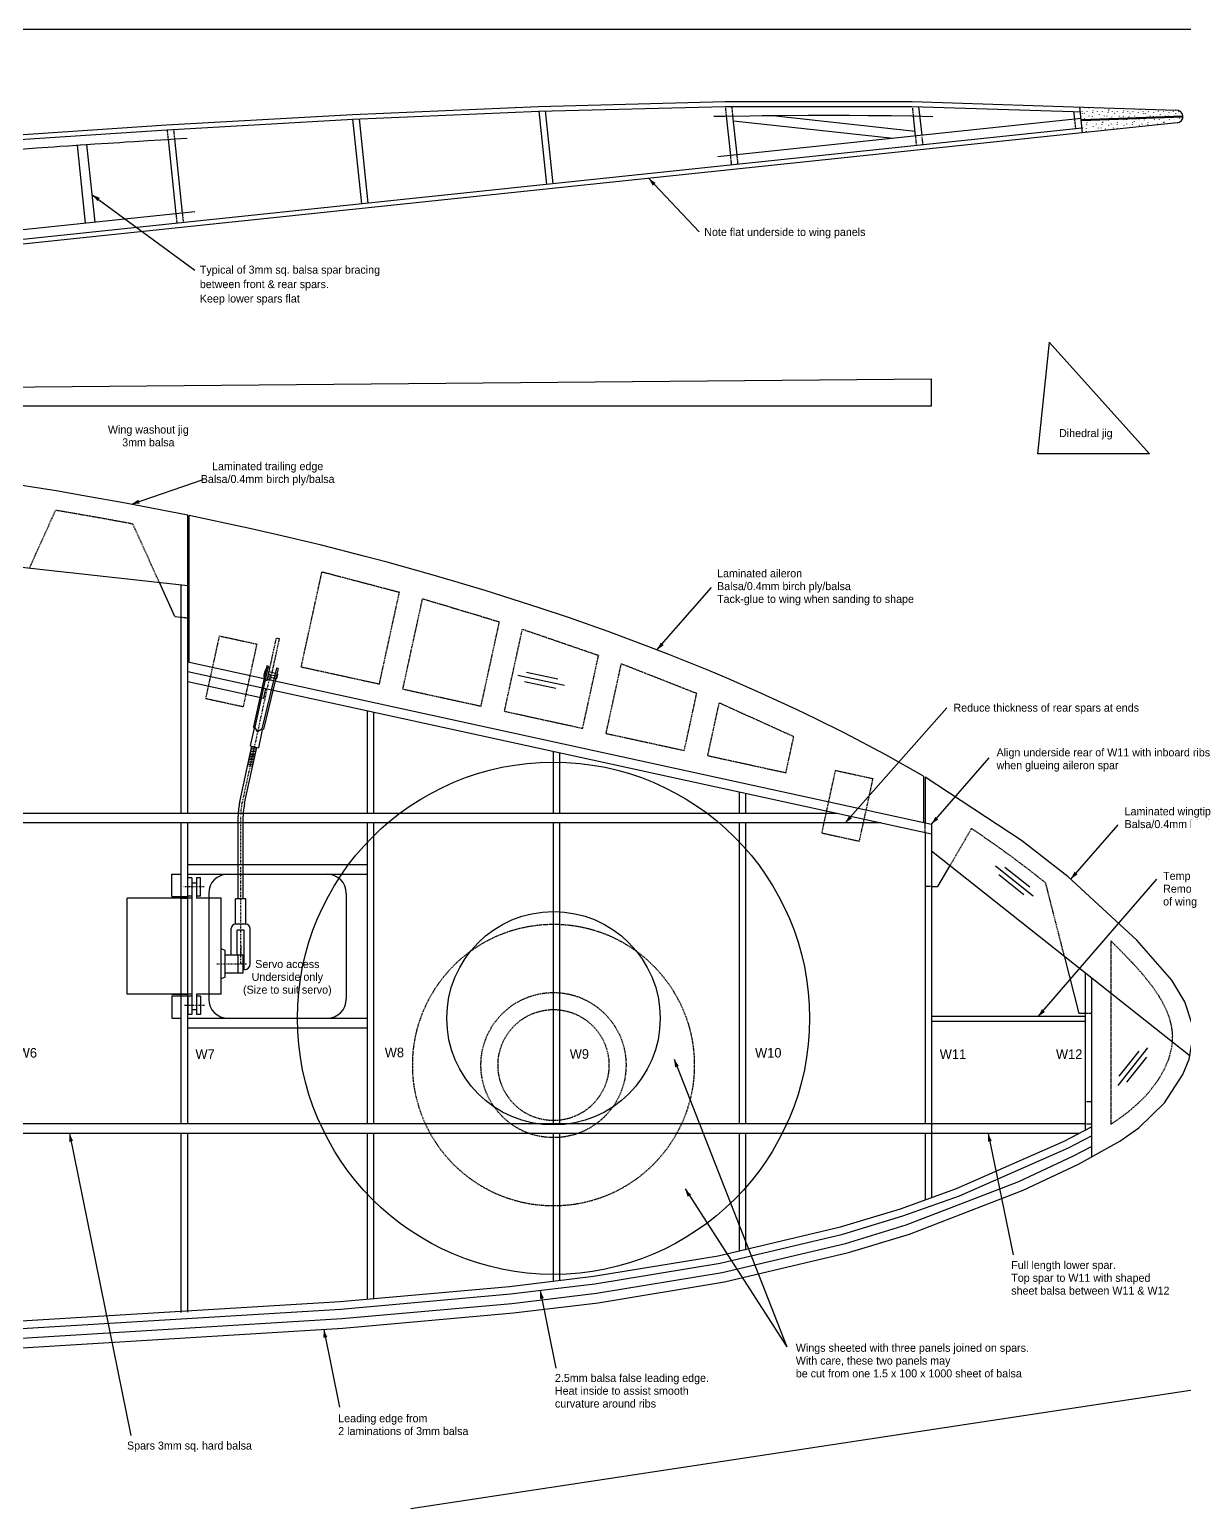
# Model space of a CAD drawing. Extents: x -1638 to 412, y -412 to 1290.
# Drawn here: x -1207.1 to -846.3, y -52.7 to 409.2 of the extents above; entities that cross this region are included whole.
import ezdxf
from ezdxf.enums import TextEntityAlignment as Align

# ---------------------------------------------------------------- set-up
doc = ezdxf.new("R2010")
doc.units = 0
doc.linetypes.add('DASHDOT', pattern=[1, 0.5, -0.25, 0, -0.25])
doc.linetypes.add('HIDDEN', pattern=[0.375, 0.25, -0.125])
for name, color, linetype in [('1', 7, 'CONTINUOUS'), ('22', 7, 'CONTINUOUS'), ('3', 7, 'CONTINUOUS'), ('4', 7, 'CONTINUOUS'), ('6', 7, 'CONTINUOUS'), ('7', 7, 'CONTINUOUS'), ('8', 7, 'CONTINUOUS')]:
    doc.layers.add(name, color=color, linetype=linetype)
doc.styles.add('txt', font='TXT', dxfattribs={"height": 0.2})

# ---------------------------------------------------------------- blocks, each defined once
blk = doc.blocks.new('*D131')
at = {"layer": '7', "color": 215, "linetype": 'CONTINUOUS'}
blk.add_line((0, 0), (32.0216, -23.6067), dxfattribs=at)
blk.add_solid([(1.6414, -1.9866), (0, 0), (2.3832, -0.9804)], dxfattribs=at)
blk = doc.blocks.new('*D132')
at = {"layer": '7', "color": 215, "linetype": 'CONTINUOUS'}
blk.add_line((0, 0), (15.7736, -16.6287), dxfattribs=at)
blk.add_solid([(1.2671, -2.2439), (0, 0), (2.174, -1.3837)], dxfattribs=at)
blk = doc.blocks.new('*D133')
at = {"layer": '7', "color": 215, "linetype": 'CONTINUOUS'}
blk.add_line((0, 0), (19.1344, -94.358), dxfattribs=at)
blk.add_solid([(-0.1157, -2.5743), (0, 0), (1.1094, -2.3259)], dxfattribs=at)
blk = doc.blocks.new('*D134')
at = {"layer": '7', "color": 215, "linetype": 'CONTINUOUS'}
blk.add_line((0, 0), (4.898, -24.2308), dxfattribs=at)
blk.add_solid([(-0.1173, -2.5743), (0, 0), (1.1079, -2.3266)], dxfattribs=at)
blk = doc.blocks.new('*D135')
at = {"layer": '7', "color": 215, "linetype": 'CONTINUOUS'}
blk.add_line((0, 0), (7.8516, -37.8975), dxfattribs=at)
blk.add_solid([(-0.1048, -2.5748), (0, 0), (1.1192, -2.3212)], dxfattribs=at)
blk = doc.blocks.new('*D136')
at = {"layer": '7', "color": 215, "linetype": 'CONTINUOUS'}
blk.add_line((0, 0), (4.898, -24.2308), dxfattribs=at)
blk.add_solid([(-0.1173, -2.5743), (0, 0), (1.1079, -2.3266)], dxfattribs=at)
blk = doc.blocks.new('*D138')
at = {"layer": '7', "color": 215, "linetype": 'CONTINUOUS'}
blk.add_line((0, 0), (31.722, 35.9034), dxfattribs=at)
blk.add_solid([(2.1237, 1.4597), (0, 0), (1.1869, 2.2873)], dxfattribs=at)
blk = doc.blocks.new('*D139')
at = {"layer": '7', "color": 215, "linetype": 'CONTINUOUS'}
blk.add_line((0, 0), (17.045, 19.446), dxfattribs=at)
blk.add_solid([(2.1179, 1.468), (0, 0), (1.1779, 2.292)], dxfattribs=at)
blk = doc.blocks.new('*D146')
at = {"layer": '7', "color": 215, "linetype": 'CONTINUOUS'}
blk.add_line((0, 0), (22.3862, 7.7599), dxfattribs=at)
blk.add_solid([(2.5668, 0.2283), (0, 0), (2.1574, 1.4093)], dxfattribs=at)
blk = doc.blocks.new('*D147')
at = {"layer": '7', "color": 215, "linetype": 'CONTINUOUS'}
blk.add_line((0, 0), (14.7656, 16.9248), dxfattribs=at)
blk.add_solid([(2.1145, 1.473), (0, 0), (1.1725, 2.2947)], dxfattribs=at)
blk = doc.blocks.new('*D149')
at = {"layer": '7', "color": 215, "linetype": 'CONTINUOUS'}
blk.add_line((0, 0), (31.8068, -49.2854), dxfattribs=at)
blk.add_solid([(0.8305, -2.4395), (0, 0), (1.8807, -1.7616)], dxfattribs=at)
blk = doc.blocks.new('*D150')
at = {"layer": '7', "color": 215, "linetype": 'CONTINUOUS'}
blk.add_line((0, 0), (35.237, -89.8367), dxfattribs=at)
blk.add_solid([(0.331, -2.5556), (0, 0), (1.4947, -2.0992)], dxfattribs=at)
blk = doc.blocks.new('*D152')
at = {"layer": '7', "color": 215, "linetype": 'CONTINUOUS'}
blk.add_line((0, 0), (18.0118, 20.7409), dxfattribs=at)
blk.add_solid([(2.1111, 1.4778), (0, 0), (1.1673, 2.2974)], dxfattribs=at)
blk = doc.blocks.new('*O153')
at = {"layer": '22', "color": 195, "linetype": 'DASHDOT'}
for p, q in [((5.3824, 18.4988), (-1.1608, 18.4988)), ((9.3346, -5.4991), (18.6818, -5.4991)), ((5.4534, -18.4988), (-1.1608, -18.4988))]:
    blk.add_line(p, q, dxfattribs=at)
at = {"layer": '22', "color": 195, "linetype": 'CONTINUOUS'}
for p, q in [((0.221, 15.649), (0.221, 21.3487)), ((1.5216, 21.3487), (0.221, 21.3487)), ((1.5216, 21.3487), (1.5216, -21.3487)), ((1.5216, 19.7485), (2.9186, 19.7485)), ((2.9186, 21.3487), (2.9186, 15.0013)), ((4.219, 21.3487), (2.9186, 21.3487)), ((4.219, 15.649), (4.219, 21.3487)), ((-18.6816, -14.9987), (-18.6816, 15.0013)), ((1.5216, 15.0013), (-18.6816, 15.0013)), ((1.5216, 15.649), (0.221, 15.649)), ((4.219, 15.649), (2.9186, 15.649)), ((10.7164, 15.0013), (2.9186, 15.0013)), ((10.7164, -14.9987), (10.7164, 15.0013)), ((11.9152, -1.3005), (10.7164, -0.8001)), ((11.9152, -9.6977), (11.9152, -1.3005)), ((11.9152, -2.7), (17.5236, -2.7)), ((16.025, -8.2982), (16.025, -2.7)), ((17.5236, -8.2982), (17.5236, -2.7)), ((11.9152, -8.2982), (17.5236, -8.2982)), ((11.9152, -9.6977), (10.7164, -10.1981)), ((1.5216, -14.9987), (-18.6816, -14.9987)), ((0.221, -15.6489), (0.221, -21.3487)), ((1.5216, -15.6489), (0.221, -15.6489)), ((2.9186, -14.9987), (2.9186, -21.3487)), ((10.7164, -14.9987), (2.9186, -14.9987)), ((4.219, -15.6489), (2.9186, -15.6489)), ((4.219, -15.6489), (4.219, -21.3487)), ((1.5216, -21.3487), (0.221, -21.3487)), ((1.5216, -19.7485), (2.9186, -19.7485)), ((4.219, -21.3487), (2.9186, -21.3487))]:
    blk.add_line(p, q, dxfattribs=at)
blk = doc.blocks.new('*D156')
at = {"layer": '7', "color": 215, "linetype": 'CONTINUOUS'}
blk.add_line((0, 0), (37.0814, 42.8998), dxfattribs=at)
blk.add_solid([(2.1077, 1.4827), (0, 0), (1.162, 2.3001)], dxfattribs=at)
blk = doc.blocks.new('*O178')
at = {"layer": '8', "color": 250, "linetype": 'CONTINUOUS', "style": 'txt'}
for s, p in [('Typical of 3mm sq. balsa spar bracing', (1.25, 1.25)), ('between front & rear spars.', (1.25, -3.2501)), ('Keep lower spars flat', (1.25, -7.7501))]:
    blk.add_text(s, height=2.5, dxfattribs=at).set_placement(p, align=Align.TOP_LEFT)

msp = doc.modelspace()

# ---------------------------------------------------------------- linework, layer by layer
at = {"layer": '22', "color": 195, "linetype": 'CONTINUOUS'}
for p, q in [((-1132.9862, 210.4216), (-1137.1434, 191.3703)), ((-1132.4972, 210.3149), (-1136.6546, 191.2636)), ((-1129.92, 209.7706), (-1134.5012, 190.8145)), ((-1129.4338, 209.6515), (-1134.0144, 190.6978)), ((-1132.4972, 210.3149), (-1132.9862, 210.4216)), ((-1132.115, 209.7193), (-1132.9674, 205.8132)), ((-1132.115, 209.7193), (-1132.604, 209.826)), ((-1130.2078, 208.0708), (-1132.3718, 208.543)), ((-1129.6146, 207.9413), (-1129.9536, 206.3879)), ((-1129.6146, 207.9413), (-1129.9298, 208.0101)), ((-1129.4338, 209.6515), (-1129.92, 209.7706)), ((-1132.9674, 205.8132), (-1133.4562, 205.9199)), ((-1130.579, 206.5243), (-1132.7108, 206.9895)), ((-1129.9536, 206.3879), (-1130.316, 206.467)), ((-1136.9144, 191.0136), (-1138.1296, 185.4448)), ((-1136.9144, 191.0136), (-1137.1434, 191.3703)), ((-1135.8146, 189.9546), (-1136.6546, 191.2636)), ((-1135.8146, 189.9546), (-1134.5054, 190.7946)), ((-1134.3734, 190.459), (-1135.5886, 184.8903)), ((-1134.3734, 190.459), (-1134.0166, 190.688)), ((-1138.1296, 185.4448), (-1135.5886, 184.8903))]:
    msp.add_line(p, q, dxfattribs=at)
at = {"layer": '22', "color": 195, "linetype": 'DASHDOT'}
for p, q in [((-1129.6254, 207.13), (-1133.7622, 208.0327)), ((-1131.9556, 207.6385), (-1140.7096, 167.5231))]:
    msp.add_line(p, q, dxfattribs=at)
at = {"layer": '22', "color": 195, "linetype": 'CONTINUOUS'}
msp.add_lwpolyline([(-1133.2114, 209.3892), (-1133.424807, 208.99872), (-1133.515751, 208.799841), (-1133.632319, 208.497015), (-1133.724906, 208.18882), (-1133.76215, 208.032725), (-1133.793338, 207.875307), (-1133.837593, 207.556559), (-1133.857798, 207.232695), (-1133.857974, 207.014003), (-1133.8266, 206.5701)], dxfattribs=at)
at = {"layer": '3', "color": 5, "linetype": 'CONTINUOUS'}
for p, q in [((-1045.4828, 360.8344), (-1047.8862, 383.7015)), ((-1043.4938, 361.0434), (-1045.8826, 383.7718)), ((-928.2432, 376.1734), (-929.1862, 385.1468)), ((-880.506, 381.1908), (-880.7564, 383.572)), ((-878.0466, 376.9244), (-878.8962, 385.0082)), ((-848.5008, 380.0298), (-1382.6102, 323.8925)), ((-1103.265, 354.7612), (-1106.0394, 381.1583)), ((-1101.276, 354.9703), (-1104.039, 381.2594)), ((-878.517, 381.3998), (-991.9924, 369.473)), ((-988.0142, 369.8912), (-989.307, 382.1902)), ((-986.0252, 370.1002), (-987.299, 382.22)), ((-987.1386, 380.6934), (-937.26, 375.2257)), ((-974.8792, 382.3675), (-930.3926, 377.4909)), ((-930.2322, 375.9643), (-930.8856, 382.1815)), ((-878.4892, 381.136), (-846.7286, 382.291)), ((-878.4474, 380.7372), (-846.714, 381.8912)), ((-878.2034, 378.4162), (-1382.6104, 325.4008)), ((-1163.8024, 374.9054), (-1161.3604, 351.6716)), ((-1161.8042, 375.0281), (-1159.3714, 351.8807)), ((-1189.5726, 348.7064), (-1192.1354, 373.0868)), ((-1186.589, 349.02), (-1189.1398, 373.2859)), ((-1155.3934, 352.2988), (-1220.7686, 345.4276)), ((-1382.6104, 260.6626), (-1157.6688, 235.5029)), ((-1157.6688, 164.3869), (-1157.6688, 257.4992)), ((-1157.1688, 211.6303), (-1157.1688, 257.3973)), ((-1161.6688, 225.888), (-1166.4974, 236.4904)), ((-1159.6688, 164.3869), (-1159.6688, 235.7266)), ((-1161.6688, 225.888), (-1159.6688, 225.6643)), ((-1157.6688, 211.7395), (-925.2674, 161.015)), ((-1157.6688, 208.6689), (-925.2674, 157.9444)), ((-1157.6688, 205.5983), (-1133.8836, 200.4069)), ((-1133.8836, 200.4069), (-1133.2438, 203.3379)), ((-1101.5686, 196.4243), (-1101.5686, 164.3869)), ((-1099.5686, 195.9878), (-1099.5686, 164.3869)), ((-1043.4682, 183.7432), (-1043.4682, 164.3869)), ((-1041.4682, 183.3067), (-1041.4682, 164.3869)), ((-927.7674, 176.0044), (-927.7674, 161.5607)), ((-927.2674, 175.7112), (-927.2674, 161.4515)), ((-985.3678, 171.062), (-985.3678, 164.3869)), ((-983.3678, 170.6255), (-983.3678, 164.3869)), ((-954.7846, 164.3869), (-1470.3562, 164.3869)), ((-941.0398, 161.3869), (-1470.3562, 161.3869)), ((-1159.6688, 67.3869), (-1159.6688, 161.3869)), ((-1157.6688, 67.3869), (-1157.6688, 161.3869)), ((-1101.5686, 161.3869), (-1101.5686, 67.3869)), ((-1099.5686, 161.3869), (-1099.5686, 67.3869)), ((-1043.4682, 161.3869), (-1043.4682, 67.3869)), ((-1041.4682, 161.3869), (-1041.4682, 67.3869)), ((-985.3678, 161.3869), (-985.3678, 67.3869)), ((-983.3678, 161.3869), (-983.3678, 67.3869)), ((-927.2674, 158.3809), (-927.2674, 67.3869)), ((-925.2674, 161.015), (-925.2674, 44.2686)), ((-925.2674, 152.7054), (-844.4598, 88.6517)), ((-1157.6688, 148.3869), (-1101.5686, 148.3869)), ((-923.2674, 141.5107), (-919.4612, 148.1031)), ((-1162.6688, 138.3869), (-1162.6688, 145.3869)), ((-1162.6688, 145.3869), (-1159.6688, 145.3869)), ((-1157.6688, 145.3869), (-1101.5686, 145.3869)), ((-1151.1186, 139.3869), (-1151.1186, 106.3869)), ((-1108.1186, 139.3869), (-1108.1186, 106.3869)), ((-925.2674, 141.5107), (-923.2674, 141.5107)), ((-1162.6688, 138.3869), (-1157.6688, 138.3869)), ((-883.8746, 119.8947), (-879.2674, 101.8996)), ((-877.2674, 114.6573), (-877.2674, 65.3362)), ((-875.2674, 113.0719), (-875.2674, 56.9143)), ((-1162.6688, 107.8886), (-1159.6688, 107.8886)), ((-1162.6688, 107.3869), (-1162.6688, 100.3869)), ((-1162.6688, 107.3869), (-1157.6688, 107.3869)), ((-877.2674, 101.8996), (-879.2674, 101.8996)), ((-1162.6688, 100.3869), (-1159.6688, 100.3869)), ((-1157.6688, 100.3869), (-1101.5686, 100.3869)), ((-1157.6688, 97.3869), (-1101.5686, 97.3869)), ((-877.2674, 100.8869), (-925.2674, 100.8869)), ((-877.2674, 99.3869), (-925.2674, 99.3869)), ((-877.2674, 67.3869), (-1470.3562, 67.3869)), ((-879.0442, 64.3869), (-1470.3562, 64.3869)), ((-1159.6688, 8.5055), (-1159.6688, 64.3869)), ((-1157.6688, 8.6313), (-1157.6688, 64.3869)), ((-1101.5686, 64.3869), (-1101.5686, 12.6136)), ((-1099.5686, 64.3869), (-1099.5686, 12.7721)), ((-1043.4682, 64.3869), (-1043.4682, 18.2113)), ((-1041.4682, 64.3869), (-1041.4682, 18.4551)), ((-985.3678, 64.3869), (-985.3678, 27.5295)), ((-983.3678, 64.3869), (-983.3678, 27.9501)), ((-927.2674, 64.3869), (-927.2674, 43.554))]:
    msp.add_line(p, q, dxfattribs=at)
at = {"layer": '3', "color": 202, "linetype": 'HIDDEN'}
for p, q in [((-989.307, 382.1902), (-989.6218, 385.1856)), ((-987.2992, 382.22), (-987.614, 385.2156)), ((-930.8856, 382.1815), (-931.2016, 385.1887)), ((-880.1924, 378.2072), (-880.5062, 381.1907)), ((-1164.1162, 377.8918), (-1163.8024, 374.9054)), ((-1162.1182, 378.0146), (-1161.8044, 375.0281)), ((-929.9186, 372.9807), (-930.2322, 375.9643)), ((-927.9296, 373.1898), (-928.1908, 375.676)), ((-987.7006, 366.9076), (-988.0142, 369.8912)), ((-985.7116, 367.1166), (-986.0252, 370.1002)), ((-1161.3604, 351.6716), (-1161.0468, 348.6881)), ((-1159.3714, 351.8807), (-1159.0578, 348.8971)), ((-1207.077, 241.0292), (-1198.9486, 259.0224)), ((-1166.4972, 236.4904), (-1174.8096, 254.742)), ((-1122.1944, 210.138), (-1115.7144, 239.8266)), ((-1115.7144, 239.8266), (-1091.5148, 233.4631)), ((-1097.7694, 204.8069), (-1091.5148, 233.4631)), ((-1090.4418, 203.2077), (-1084.2826, 231.4273)), ((-1084.2826, 231.4273), (-1060.271, 224.202)), ((-1159.6688, 225.6643), (-1157.6688, 225.4406)), ((-1066.0168, 197.8766), (-1060.271, 224.202)), ((-1058.6894, 196.2773), (-1053.0972, 221.8983)), ((-1053.0972, 221.8983), (-1029.2914, 213.7307)), ((-1151.9851, 200.2636), (-1147.7203, 219.8036)), ((-1147.7203, 219.8036), (-1135.9963, 217.2447)), ((-1140.2611, 197.7047), (-1135.9963, 217.2447)), ((-1132.7588, 206.3026), (-1129.9566, 219.1442)), ((-1131.7818, 206.0894), (-1128.9796, 218.931)), ((-1129.9566, 219.1442), (-1128.9796, 218.931)), ((-1034.2644, 190.9462), (-1029.2914, 213.7307)), ((-1122.1944, 210.138), (-1097.7694, 204.8069)), ((-1026.9368, 189.3469), (-1022.1836, 211.1248)), ((-1022.1836, 211.1248), (-998.615, 201.8702)), ((-1151.9851, 200.2636), (-1140.2611, 197.7047)), ((-1090.4418, 203.2077), (-1066.0168, 197.8766)), ((-1002.5118, 184.0159), (-998.615, 201.8702)), ((-995.1844, 182.4165), (-991.5842, 198.9113)), ((-991.5842, 198.9113), (-968.2962, 188.3713)), ((-1058.6894, 196.2773), (-1034.2644, 190.9462)), ((-1026.9368, 189.3469), (-1002.5118, 184.0159)), ((-970.7594, 177.0855), (-968.2962, 188.3713)), ((-995.1844, 182.4165), (-970.7594, 177.0855)), ((-959.5163, 158.2548), (-955.2515, 177.7948)), ((-955.2515, 177.7948), (-943.5275, 175.2359)), ((-947.7923, 155.6959), (-943.5275, 175.2359)), ((-959.5163, 158.2548), (-947.7923, 155.6959)), ((-927.2674, 158.3809), (-927.2674, 161.4515)), ((-912.812, 159.6202), (-919.4612, 148.1031)), ((-925.2674, 141.5107), (-927.2674, 141.5107)), ((-889.7228, 142.7357), (-883.8746, 119.8947)), ((-1159.6688, 137.8852), (-1157.6688, 137.8852)), ((-869.2674, 124.5712), (-869.2674, 67.2606)), ((-1159.6688, 107.8886), (-1157.6688, 107.8886)), ((-875.2674, 101.8996), (-877.2674, 101.8996)), ((-877.2674, 74.3869), (-875.2674, 74.3869)), ((-877.2674, 67.3869), (-875.2674, 67.3869))]:
    msp.add_line(p, q, dxfattribs=at)
at = {"layer": '3', "color": 250, "linetype": 'CONTINUOUS'}
for p, q in [((-878.3346, 383.6652), (-878.2902, 383.5986)), ((-877.6556, 384.7355), (-877.6112, 384.8355)), ((-876.6456, 383.448), (-876.601, 383.5478)), ((-876.0786, 384.7746), (-876.0342, 384.708)), ((-874.8298, 383.9477), (-874.7854, 383.8811)), ((-873.5346, 383.6652), (-873.4902, 383.5986)), ((-872.8556, 384.7355), (-872.8264, 384.8013)), ((-871.8456, 383.448), (-871.801, 383.5478)), ((-870.0298, 383.9477), (-869.9854, 383.8811)), ((-869.775, 384.079), (-869.7304, 384.1788)), ((-868.8488, 383.6652), (-868.8044, 383.5986)), ((-867.1598, 383.448), (-867.1154, 383.5478)), ((-865.344, 383.9477), (-865.2996, 383.8811)), ((-864.0488, 383.6652), (-864.0044, 383.5986)), ((-862.3598, 383.448), (-862.3154, 383.5478)), ((-860.544, 383.9477), (-860.4996, 383.8811)), ((-859.9808, 384.1571), (-859.9362, 384.2569)), ((-859.2488, 383.6652), (-859.2044, 383.5986)), ((-857.5598, 383.448), (-857.5154, 383.5478)), ((-855.744, 383.9477), (-855.6996, 383.8811)), ((-854.4488, 383.6652), (-854.4044, 383.5986)), ((-852.7598, 383.448), (-852.7154, 383.5478)), ((-850.944, 383.9477), (-850.8996, 383.8811)), ((-849.7632, 383.6652), (-849.7188, 383.5986)), ((-848.0742, 383.448), (-848.0296, 383.5478)), ((-878.2246, 383.0316), (-878.1802, 382.965)), ((-877.5446, 382.9609), (-877.5002, 383.0607)), ((-877.5446, 381.3205), (-877.5002, 381.4203)), ((-876.8036, 379.433), (-876.7592, 379.533)), ((-876.7194, 380.1646), (-876.675, 380.098)), ((-876.157, 382.2505), (-876.1126, 382.1839)), ((-875.4242, 379.8821), (-875.3798, 379.8155)), ((-875.0082, 382.0236), (-874.9638, 382.1234)), ((-874.914, 383.2161), (-874.8694, 383.3161)), ((-874.7128, 378.9044), (-874.6684, 379.0042)), ((-873.7352, 379.6649), (-873.6908, 379.7647)), ((-872.8232, 382.6875), (-872.7786, 382.7873)), ((-872.0036, 379.433), (-871.9592, 379.533)), ((-871.9194, 380.1646), (-871.875, 380.098)), ((-871.6646, 380.2959), (-871.6202, 380.3957)), ((-871.357, 382.2505), (-871.3126, 382.1839)), ((-870.7386, 379.8821), (-870.6942, 379.8155)), ((-870.4038, 382.1407), (-870.3594, 382.2405)), ((-870.114, 383.2161), (-870.0694, 383.3161)), ((-870.0596, 380.9524), (-870.019, 381.0437)), ((-869.9486, 379.1778), (-869.9042, 379.2776)), ((-869.0892, 381.938), (-869.0448, 381.8714)), ((-869.0496, 379.6649), (-869.005, 379.7647)), ((-868.059, 382.9609), (-868.0144, 383.0607)), ((-867.318, 379.433), (-867.2734, 379.533)), ((-867.2338, 380.1646), (-867.1894, 380.098)), ((-866.6714, 382.2505), (-866.627, 382.1839)), ((-865.9386, 379.8821), (-865.8942, 379.8155)), ((-865.4282, 383.2161), (-865.3838, 383.3161)), ((-865.3656, 382.0236), (-865.321, 382.1234)), ((-865.2596, 380.9524), (-865.2152, 381.0524)), ((-865.1486, 379.1778), (-865.1042, 379.2776)), ((-864.2898, 380.9989), (-864.2452, 381.0987)), ((-864.2496, 379.6649), (-864.205, 379.7647)), ((-863.5874, 382.0161), (-863.543, 381.9495)), ((-863.259, 382.9609), (-863.2144, 383.0607)), ((-862.518, 379.433), (-862.4734, 379.533)), ((-862.4338, 380.1646), (-862.3894, 380.098)), ((-861.8714, 382.2505), (-861.827, 382.1839)), ((-861.8704, 380.374), (-861.826, 380.4738)), ((-861.1386, 379.8821), (-861.0942, 379.8155)), ((-861.0286, 379.2485), (-860.9842, 379.1819)), ((-860.6282, 383.2161), (-860.5838, 383.3161)), ((-860.4596, 380.9524), (-860.4152, 381.0524)), ((-860.3486, 379.1778), (-860.3042, 379.2776)), ((-859.4496, 379.6649), (-859.405, 379.7647)), ((-859.139, 383.0316), (-859.0946, 382.965)), ((-858.8826, 380.9915), (-858.8382, 380.9249)), ((-858.459, 382.9609), (-858.4144, 383.0607)), ((-857.718, 379.433), (-857.6734, 379.533)), ((-857.6338, 380.1646), (-857.5894, 380.098)), ((-857.0714, 382.2505), (-857.027, 382.1839)), ((-856.3386, 379.8821), (-856.2942, 379.8155)), ((-855.9226, 382.0236), (-855.878, 382.1234)), ((-855.8282, 383.2161), (-855.7838, 383.3161)), ((-855.6596, 380.9524), (-855.6152, 381.0524)), ((-854.6496, 379.6649), (-854.605, 379.7647)), ((-854.161, 381.1868), (-854.1166, 381.1202)), ((-853.7374, 382.6875), (-853.693, 382.7873)), ((-852.8338, 380.1646), (-852.7894, 380.098)), ((-852.579, 380.2959), (-852.5344, 380.3957)), ((-852.2714, 382.2505), (-852.227, 382.1839)), ((-851.6528, 379.8821), (-851.6084, 379.8155)), ((-851.3182, 382.1407), (-851.2736, 382.2405)), ((-851.0282, 383.2161), (-850.9838, 383.3161)), ((-850.974, 380.9524), (-850.9294, 381.0524)), ((-849.474, 381.2258), (-849.4296, 381.1592)), ((-848.9732, 382.9609), (-848.9288, 383.0607)), ((-847.861, 381.4075), (-847.8168, 381.5075)), ((-878.0468, 378.4674), (-878.0024, 378.4008)), ((-876.9246, 377.4025), (-876.9134, 377.3026)), ((-876.898, 378.2405), (-876.8534, 378.3403)), ((-873.2468, 378.4674), (-873.2024, 378.4008)), ((-872.2936, 378.3576), (-872.249, 378.4574)), ((-870.979, 378.1549), (-870.9346, 378.0883)), ((-868.561, 378.4674), (-868.5166, 378.4008)), ((-867.2552, 378.2405), (-867.2108, 378.3403)), ((-863.761, 378.4674), (-863.7352, 378.4286))]:
    msp.add_line(p, q, dxfattribs=at)
at = {"layer": '3', "color": 155, "linetype": 'CONTINUOUS'}
for p, q in [((-1051.8108, 208.5144), (-1042.0408, 206.382)), ((-1054.5732, 207.582), (-1039.9182, 204.3834)), ((-1052.4506, 205.5834), (-1042.6804, 203.4511)), ((-905.294, 147.9927), (-893.5578, 138.6513)), ((-904.2722, 145.2622), (-896.448, 139.0346)), ((-902.404, 147.6094), (-894.5798, 141.3818)), ((-866.9774, 79.3817), (-857.636, 91.1179)), ((-866.594, 82.2718), (-860.3664, 90.096)), ((-864.2468, 80.4036), (-858.0192, 88.2278))]:
    msp.add_line(p, q, dxfattribs=at)
at = {"layer": '3', "color": 195, "linetype": 'CONTINUOUS'}
for p, q in [((-1141.4322, 167.948), (-1137.6368, 185.3373)), ((-1139.8788, 167.609), (-1136.0834, 184.9983)), ((-1137.0526, 185.2098), (-1137.6704, 185.1783)), ((-1137.032, 180.6349), (-1138.6764, 180.557)), ((-1136.9194, 181.151), (-1138.5638, 181.0731)), ((-1136.8078, 181.6623), (-1138.4522, 181.5844)), ((-1136.6962, 182.1735), (-1138.3406, 182.0956)), ((-1136.5836, 182.6896), (-1138.228, 182.6117)), ((-1136.471, 183.2059), (-1138.1154, 183.1279)), ((-1136.3594, 183.717), (-1138.0038, 183.6391)), ((-1136.2502, 184.2287), (-1137.8946, 184.1508)), ((-1136.1376, 184.745), (-1137.782, 184.667)), ((-1137.2536, 179.607), (-1138.8982, 179.529)), ((-1137.1436, 180.1237), (-1138.7854, 180.0453)), ((-1137.3662, 179.0907), (-1138.553, 179.0377)), ((-1141.9106, 137.7141), (-1141.9106, 163.5136)), ((-1140.3206, 137.7141), (-1140.3206, 163.5136)), ((-1142.703, 129.7741), (-1142.703, 137.7141)), ((-1139.528, 137.7141), (-1142.703, 137.7141)), ((-1139.528, 129.7741), (-1139.528, 137.7141)), ((-1139.528, 129.7741), (-1142.703, 129.7741)), ((-1144.0644, 120.1856), (-1144.0644, 128.4127)), ((-1142.1646, 120.1856), (-1142.1646, 127.9351)), ((-1140.0666, 127.9351), (-1142.1646, 127.9351)), ((-1140.0666, 115.4866), (-1140.0666, 127.9351)), ((-1138.1666, 117.3891), (-1138.1666, 128.4127))]:
    msp.add_line(p, q, dxfattribs=at)
at = {"layer": '3', "color": 195, "linetype": 'DASHDOT'}
for p, q in [((-1141.1156, 117.3865), (-1141.1156, 163.5136)), ((-1141.1156, 122.8869), (-1141.1156, 120.0715))]:
    msp.add_line(p, q, dxfattribs=at)
at = {"layer": '3', "color": 5, "linetype": 'CONTINUOUS'}
for points in [[(-1382.6102, 361.3438), (-1331.052262, 366.558901), (-1275.519273, 371.405311), (-1219.925537, 375.673846), (-1164.273152, 379.384937), (-1106.196346, 382.652226), (-1048.043354, 385.196829), (-989.779148, 386.683323), (-931.359685, 386.692202), (-880.914734, 385.078513), (-848.919, 384.0079)], [(-1382.442, 359.8533), (-1330.911478, 365.065532), (-1275.396589, 369.910335), (-1219.818132, 374.177682), (-1164.180995, 377.887769), (-1106.121469, 381.154112), (-1047.991503, 383.697762), (-989.759873, 385.183505), (-931.38586, 385.192311), (-880.964601, 383.579288), (-878.738, 383.5018)], [(-993.3222, 382.1263), (-989.721358, 382.18391), (-982.044998, 382.290499), (-978.207035, 382.334684), (-972.450357, 382.388243), (-963.81593, 382.43681), (-958.060034, 382.44568), (-955.182201, 382.442465), (-950.865593, 382.427516), (-945.110377, 382.387639), (-942.23288, 382.358704), (-937.916772, 382.303493), (-931.442916, 382.192778), (-924.8382, 382.0447)], [(-1223.4466, 370.9085), (-1219.603491, 371.185321), (-1214.723201, 371.533058), (-1212.282938, 371.705334), (-1208.622398, 371.961753), (-1204.961686, 372.215776), (-1203.131266, 372.341888), (-1199.4703, 372.592311), (-1197.639755, 372.716622), (-1194.893861, 372.90196), (-1191.232528, 373.146971), (-1189.401801, 373.268573), (-1186.655638, 373.449845), (-1182.536229, 373.719207), (-1178.874371, 373.956071), (-1177.043385, 374.073595), (-1174.296838, 374.248747), (-1170.176863, 374.508916), (-1166.056707, 374.766013), (-1163.996563, 374.893407), (-1161.933692, 375.020198), (-1157.8078, 375.2715)], [(-1157.6688, 257.4992), (-1177.118758, 261.276537), (-1190.114176, 263.605541), (-1198.790293, 265.077344), (-1216.171887, 267.834214), (-1237.300223, 270.852985), (-1247.898518, 272.22889), (-1263.853337, 274.123327), (-1279.892711, 275.811722), (-1287.949627, 276.577692), (-1304.148954, 277.951249), (-1312.295782, 278.558066), (-1324.58119, 279.367258), (-1341.094969, 280.255561), (-1349.413927, 280.617152), (-1361.97616, 281.055255), (-1381.0228, 281.4752)], [(-927.7674, 176.0044), (-939.574617, 182.671965), (-952.605169, 189.539931), (-961.45696, 193.94721), (-967.425773, 196.810359), (-979.512933, 202.359125), (-988.697992, 206.367596), (-994.873047, 208.96807), (-1007.334447, 213.99916), (-1013.615126, 216.430912), (-1026.262278, 221.129672), (-1039.004935, 225.612564), (-1047.541906, 228.483478), (-1064.686107, 233.948931), (-1074.89616, 237.02401), (-1081.712327, 239.005007), (-1095.367058, 242.805018), (-1102.205479, 244.625698), (-1115.904078, 248.112572), (-1129.631211, 251.39902), (-1138.798203, 253.481929), (-1157.1688, 257.3973)], [(-1380.6104, -6.6131), (-1272.780718, -5.077309), (-1218.013923, -3.060003), (-1109.226015, 3.600624), (-1055.922906, 8.343271), (-1029.385265, 11.5523), (-989.95234, 18.034895), (-951.214213, 27.183735), (-932.192377, 32.991218), (-896.645929, 46.691471), (-879.353258, 54.828755), (-866.464916, 61.946512), (-860.47583, 66.181151), (-852.479255, 73.924014), (-846.701474, 82.785579), (-844.769669, 87.595116), (-843.55913, 94.899848), (-843.85649, 98.52429), (-846.124948, 105.544122), (-850.14576, 112.261712), (-861.143824, 124.805316), (-882.550668, 144.505731), (-897.120909, 155.934434), (-927.2674, 175.7112)], [(-1380.3076, 1.7814), (-1272.986134, 3.318866), (-1218.382433, 5.330417), (-1110.071384, 11.954614), (-1057.173535, 16.652579), (-1030.892344, 19.821179), (-991.914837, 26.206619), (-953.720718, 35.199666), (-935.005409, 40.902049), (-917.42322, 47.188776), (-883.792971, 61.961925), (-875.2674, 66.4438)], [(-1380.5022, -3.615), (-1272.85408, -2.078654), (-1218.145522, -0.063413), (-1109.527916, 6.58416), (-1056.369533, 11.310841), (-1029.923477, 14.50543), (-990.653198, 20.953328), (-952.109366, 30.046531), (-933.197013, 35.816479), (-897.948605, 49.386184), (-880.938894, 57.376243), (-875.2674, 60.298)], [(-1380.3942, -0.617), (-1272.927388, 0.919957), (-1218.277106, 2.933155), (-1109.829856, 9.567759), (-1056.816242, 14.278497), (-1030.461786, 17.45865), (-991.354153, 23.871851), (-953.004568, 32.909405), (-934.201648, 38.64181), (-916.522883, 44.966543), (-882.524385, 59.923856), (-875.2674, 63.7026)]]:
    msp.add_lwpolyline(points, dxfattribs=at)
at = {"layer": '3', "color": 202, "linetype": 'HIDDEN'}
for points in [[(-1174.8096, 254.742), (-1175.702403, 254.909727), (-1176.892956, 255.13224), (-1177.488296, 255.243016), (-1179.27457, 255.573429), (-1180.465631, 255.792115), (-1182.053975, 256.081725), (-1182.848259, 256.225689), (-1184.635674, 256.547565), (-1185.827494, 256.760583), (-1187.41685, 257.042667), (-1188.21164, 257.182881), (-1189.403965, 257.392169), (-1190.993993, 257.669301), (-1191.789119, 257.807047), (-1192.584319, 257.944249), (-1193.644702, 258.126338), (-1194.174943, 258.217022), (-1195.765865, 258.487631), (-1196.826645, 258.666841), (-1198.241223, 258.904303), (-1198.9486, 259.0224)], [(-889.7228, 142.7358), (-892.226874, 144.731949), (-893.904602, 146.044761), (-895.02682, 146.912153), (-897.280267, 148.628548), (-898.978281, 149.900077), (-900.11409, 150.740409), (-902.394874, 152.403795), (-903.539874, 153.227012), (-905.839147, 154.856907), (-908.150864, 156.465299), (-909.698967, 157.525938), (-912.812, 159.6202)], [(-869.2674, 67.2606), (-865.423761, 69.910408), (-863.59546, 71.320305), (-860.987624, 73.557209), (-858.560222, 75.957457), (-857.420827, 77.224767), (-854.935866, 80.425078), (-853.836203, 82.108284), (-852.398882, 84.715588), (-851.252064, 87.399147), (-850.800213, 88.761527), (-850.164865, 91.511499), (-849.991463, 92.892696), (-849.925899, 94.963261), (-849.985718, 96.008723), (-850.287552, 98.090604), (-850.817077, 100.159558), (-851.287558, 101.531163), (-852.486051, 104.254505), (-853.588926, 106.27841), (-854.411163, 107.618241), (-856.240021, 110.273859), (-859.362997, 114.192532), (-861.634893, 116.7582), (-866.439419, 121.766125), (-869.2672, 124.5711)]]:
    msp.add_lwpolyline(points, dxfattribs=at)
at = {"layer": '3', "color": 212, "linetype": 'CONTINUOUS'}
for radius in [80, 33.333]:
    msp.add_circle((-1043.38245, 100.3912), radius, dxfattribs=at)
at = {"layer": '3', "color": 212, "linetype": 'HIDDEN'}
for radius in [44, 22.667, 17.333]:
    msp.add_circle((-1043.38245, 85.7581), radius, dxfattribs=at)
at = {"layer": '3', "color": 5, "linetype": 'CONTINUOUS'}
for centre, radius, start, end in [((-848.709915, 382.018813), 2, 276.001072, 95.998925), ((-1145.11865, 139.3869), 6, 90, 180), ((-1114.11865, 139.3869), 6, 0, 90), ((-1145.11865, 106.3869), 6, 180, 270), ((-1114.11865, 106.3869), 6, 270, 0)]:
    msp.add_arc(centre, radius, start, end, dxfattribs=at)
at = {"layer": '3', "color": 195, "linetype": 'CONTINUOUS'}
for centre, radius, start, end in [((-1121.11555, 163.5136), 20.795004, 167.6875, 180), ((-1121.11555, 163.5136), 19.205044, 167.687353, 180), ((-1142.70305, 128.41266), 1.36144, 90, 180), ((-1139.52805, 128.41266), 1.36144, 0, 90), ((-1140.06653, 117.38652), 1.89992, 276.060172, 360)]:
    msp.add_arc(centre, radius, start, end, dxfattribs=at)
at = {"layer": '3', "color": 195, "linetype": 'DASHDOT'}
msp.add_arc((-1121.11555, 163.513635), 20, 167.687408, 180, dxfattribs=at)
at = {"layer": '4', "color": 5, "linetype": 'CONTINUOUS'}
for p, q in [((-888.5022, 311.5093), (-892.1606, 276.7011)), ((-888.5022, 311.5093), (-857.1606, 276.7011)), ((-1382.6104, 296.009), (-925.2674, 300.0971)), ((-925.2674, 291.709), (-925.2674, 300.0971)), ((-1382.6104, 291.709), (-925.2674, 291.709)), ((-857.1606, 276.7011), (-892.1606, 276.7011)), ((-1087.9058, -52.7124), (-812.9058, -10.9666))]:
    msp.add_line(p, q, dxfattribs=at)
at = {"layer": '6', "color": 202, "linetype": 'CONTINUOUS'}
msp.add_line((-469.4576, 409.1819), (-1618.4576, 409.1819), dxfattribs=at)

# ---------------------------------------------------------------- block references
at = {"layer": '22', "color": 195, "linetype": 'CONTINUOUS'}
msp.add_blockref('*O153', (-1157.8898, 122.8856), dxfattribs=at)
at = {"layer": '7', "color": 215, "linetype": 'CONTINUOUS'}
for name, p in [('*D132', (-1013.6316, 362.6738)), ('*D131', (-1187.4906, 357.5974)), ('*D146', (-1175.2596, 260.9308)), ('*D139', (-1011.0482, 215.4452)), ('*D138', (-952.2154, 161.3869)), ('*D152', (-925.2674, 161.015)), ('*D147', (-881.7666, 143.8486)), ('*D156', (-891.9398, 100.8869)), ('*D150', (-1005.7166, 87.6133)), ('*D133', (-1194.6048, 64.3869)), ('*D135', (-907.573, 64.3869)), ('*D149', (-1002.2864, 47.062)), ('*D134', (-1047.5104, 15.3169)), ('*D136', (-1115.1748, 3.1512))]:
    msp.add_blockref(name, p, dxfattribs=at)
at = {"layer": '8', "color": 250, "linetype": 'CONTINUOUS'}
msp.add_blockref('*O178', (-1155.1296, 334.1786), dxfattribs=at)

# ---------------------------------------------------------------- texts
at = {"layer": '1', "color": 250, "linetype": 'CONTINUOUS', "style": 'txt'}
for s, p in [('2.5mm balsa false leading edge.', (-1042.9322, -10.705)), ('Heat inside to assist smooth', (-1042.9322, -14.705)), ('curvature around ribs ', (-1042.9322, -18.705)), ('2 laminations of 3mm balsa', (-1110.6484, -27.3032)), ('Leading edge from', (-1110.6484, -23.3032)), ('Spars 3mm sq. hard balsa', (-1176.6324, -31.8305))]:
    msp.add_text(s, height=2.5, dxfattribs=at).set_placement(p, align=Align.TOP_LEFT)
at = {"layer": '8', "color": 250, "linetype": 'CONTINUOUS', "style": 'txt'}
for s, p in [('Note flat underside to wing panels', (-996.2692, 347.2101)), ('Dihedral jig', (-885.4252, 284.4014)), ('Laminated aileron', (-992.2715, 240.5997)), ('Balsa/0.4mm birch ply/balsa', (-992.2715, 236.5996)), ('Tack-glue to wing when sanding to shape', (-992.2715, 232.5996)), ('Reduce thickness of rear spars at ends', (-918.4216, 198.6442)), ('Align underside rear of W11 with inboard ribs', (-904.942, 184.6707)), ('when glueing aileron spar', (-904.942, 180.6706)), ('Laminated wingtip', (-864.9378, 166.2755)), ('Balsa/0.4mm birch ply/balsa', (-864.9378, 162.2754)), ('Temporary rib-support spar.', (-852.908, 146.0976)), ('Remove after sheeting underside', (-852.908, 142.0975)), ('of wing', (-852.908, 138.0975)), ('Full length lower spar.', (-900.3596, 24.564)), ('Top spar to W11 with shaped', (-900.3596, 20.5639)), ('sheet balsa between W11 & W12', (-900.3596, 16.5639)), ('Wings sheeted with three panels joined on spars.', (-967.6732, -1.2876)), ('With care, these two panels may', (-967.6732, -5.2876)), ('be cut from one 1.5 x 100 x 1000 sheet of balsa', (-967.6732, -9.2876))]:
    msp.add_text(s, height=2.5, dxfattribs=at).set_placement(p, align=Align.TOP_LEFT)
for s, p in [('Wing washout jig', (-1169.9608, 285.5046)), ('3mm balsa', (-1169.9608, 281.5045)), ('Laminated trailing edge', (-1132.6846, 274.0632)), ('Balsa/0.4mm birch ply/balsa', (-1132.6846, 270.0631)), ('Servo access', (-1126.5364, 118.5682)), ('Underside only', (-1126.5364, 114.5681)), ('(Size to suit servo)', (-1126.5364, 110.5681))]:
    msp.add_text(s, height=2.5, dxfattribs=at).set_placement(p, align=Align.TOP_CENTER)
for s, p in [('W6', (-1210.7806, 89.5917)), ('W7', (-1155.2374, 89.1842)), ('W8', (-1096.1018, 89.6975)), ('W9', (-1038.303, 89.228)), ('W10', (-980.3962, 89.6069)), ('W11', (-922.7006, 89.1613)), ('W12', (-886.3834, 89.1816))]:
    msp.add_text(s, height=3, dxfattribs=at).set_placement(p, align=Align.MIDDLE_LEFT)

doc.saveas('drawing.dxf')
